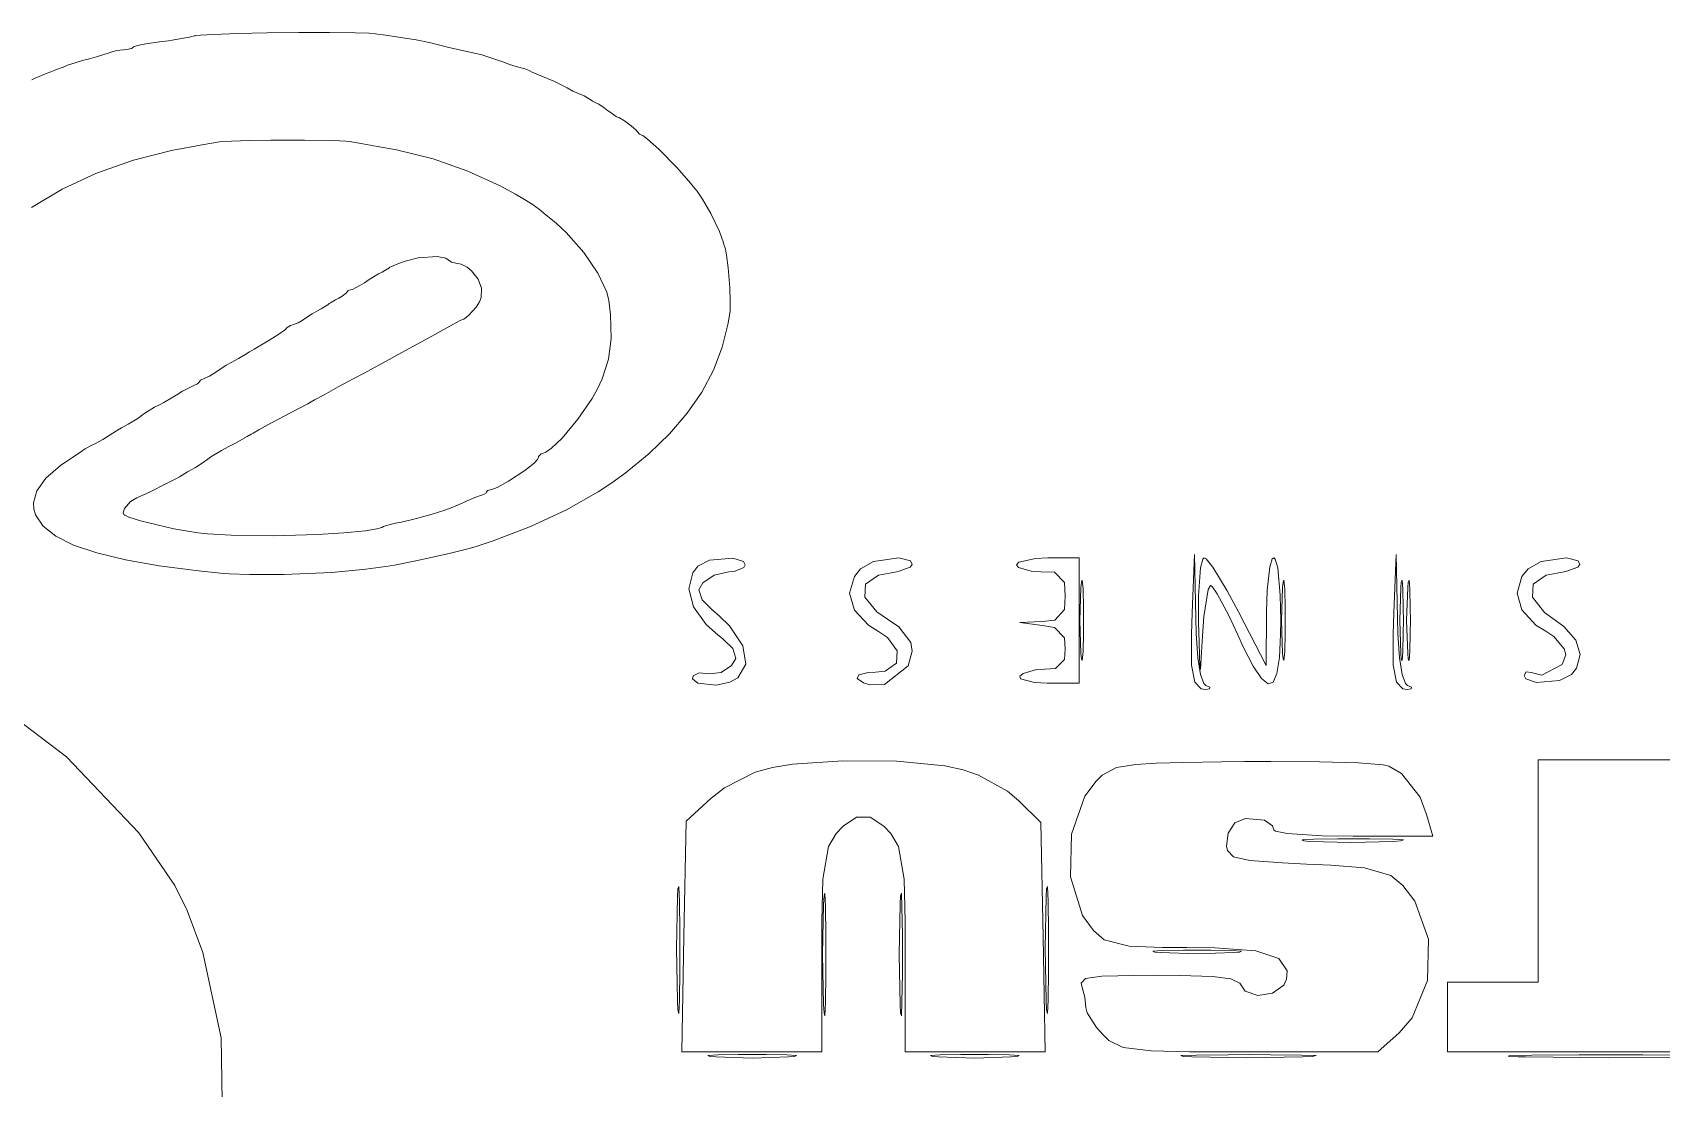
# Model space of a CAD drawing. Header units: millimetres. Extents: x 0 to 610, y 0 to 514.
# Drawn here: x 208.44 to 256.94, y 376.61 to 408.04 of the extents above; entities that cross this region are included whole.
import ezdxf

# ---------------------------------------------------------------- set-up
doc = ezdxf.new("R2010")
doc.units = ezdxf.units.MM
doc.header["$LTSCALE"] = 0.05
doc.layers.get('0').update_dxf_attribs({"plot": 0})
doc.layers.add('ETCH', color=5, linetype='Continuous', lineweight=0)

# ---------------------------------------------------------------- blocks, each defined once
blk = doc.blocks.new('polymaker')
for p, q in [((23.41, 35.33), (23.3, 41.66)), ((24.77, 28.99), (23.41, 35.33)), ((25.93, 25.86), (24.77, 28.99)), ((26.86, 24.01), (25.93, 25.86)), ((29.54, 20.08), (26.86, 24.01)), ((34.91, 14.43), (29.54, 20.08)), ((38.83, 11.46), (34.91, 14.43))]:
    blk.add_line(p, q)
blk = doc.blocks.new('electromate')
for p, q in [((-76.83, 231.93), (-55.39, 232.91)), ((-55.39, 232.91), (-40.15, 232.93)), ((-40.15, 232.93), (-31.16, 232.57)), ((-31.16, 232.57), (-27.18, 232.27)), ((-27.18, 232.27), (-17.51, 231.31)), ((-129.09, 223.5), (-114.18, 226.84)), ((-114.18, 226.84), (-104.74, 228.72)), ((-104.74, 228.72), (-100.83, 229.38)), ((-100.83, 229.38), (-91.97, 230.56)), ((-91.97, 230.56), (-76.83, 231.93)), ((-17.51, 231.31), (0.02, 229.08)), ((0.02, 229.08), (15.12, 226.42)), ((15.12, 226.42), (27.83, 223.31)), ((-165.29, 211.55), (-148.76, 217.91)), ((-148.76, 217.91), (-140.68, 220.5)), ((-140.68, 220.5), (-137.48, 221.4)), ((-137.48, 221.4), (-129.09, 223.5)), ((27.83, 223.31), (38.16, 219.76)), ((38.16, 219.76), (46.14, 215.75)), ((-181.3, 204.08), (-165.29, 211.55)), ((-103.48, 210.41), (-105.14, 210.07)), ((-100.67, 211.2), (-103.48, 210.41)), ((-99.87, 211.56), (-100.67, 211.2)), ((-99.17, 211.89), (-99.87, 211.56)), ((-96.95, 212.53), (-99.17, 211.89)), ((-91.81, 213.41), (-96.95, 212.53)), ((-82.22, 214.38), (-91.81, 213.41)), ((-70.43, 215.1), (-82.22, 214.38)), ((-50.83, 215.63), (-70.43, 215.1)), ((-31.95, 215.42), (-50.83, 215.63)), ((-21.43, 214.8), (-31.95, 215.42)), ((-17.18, 214.33), (-21.43, 214.8)), ((-6.54, 212.55), (-17.18, 214.33)), ((8.42, 209.06), (-6.54, 212.55)), ((46.14, 215.75), (51.77, 211.29)), ((51.77, 211.29), (55.09, 206.35)), ((-195.53, 196.09), (-181.3, 204.08)), ((-129.18, 203.57), (-133.55, 201.7)), ((-127.2, 204.31), (-129.18, 203.57)), ((-121.49, 206.09), (-127.2, 204.31)), ((-114.59, 207.95), (-121.49, 206.09)), ((-107.94, 209.52), (-114.59, 207.95)), ((-105.14, 210.07), (-107.94, 209.52)), ((13.52, 207.42), (8.42, 209.06)), ((12.76, 200.43), (15.54, 203.5)), ((15.43, 206.52), (13.52, 207.42)), ((15.83, 206.16), (15.43, 206.52)), ((15.54, 203.5), (16.07, 205.39)), ((16.07, 205.39), (15.83, 206.16)), ((55.09, 206.35), (55.88, 203.71)), ((55.88, 203.71), (56.07, 201.03)), ((-201.6, 192.08), (-195.53, 196.09)), ((-145.68, 196.18), (-146.16, 195.47)), ((-145.39, 196.88), (-145.68, 196.18)), ((-144.71, 197.18), (-145.39, 196.88)), ((-143.91, 197.36), (-144.71, 197.18)), ((-140.58, 198.62), (-143.91, 197.36)), ((-138.46, 199.54), (-140.58, 198.62)), ((-133.55, 201.7), (-138.46, 199.54)), ((-3.23, 192.39), (4.43, 196.15)), ((4.43, 196.15), (10.02, 198.76)), ((10.02, 198.76), (12.76, 200.43)), ((56.07, 201.03), (54.58, 195.59)), ((-207.46, 187.8), (-201.6, 192.08)), ((-155.56, 191.32), (-162.81, 186.56)), ((-150.54, 194.07), (-155.56, 191.32)), ((-148.11, 195.04), (-150.54, 194.07)), ((-147.31, 195.18), (-148.11, 195.04)), ((-146.16, 195.47), (-147.31, 195.18)), ((-12.58, 187.24), (-8.93, 189.34)), ((-8.93, 189.34), (-7.32, 190.24)), ((-7.32, 190.24), (-3.23, 192.39)), ((50.58, 190.05), (44.04, 184.37)), ((54.58, 195.59), (50.58, 190.05)), ((-218.09, 179.12), (-207.46, 187.8)), ((-168.48, 181.67), (-168.68, 181.14)), ((-167, 183.26), (-168.48, 181.67)), ((-162.81, 186.56), (-167, 183.26)), ((-22.93, 180.55), (-21.57, 181.53)), ((-21.57, 181.53), (-19.1, 183.36)), ((-19.1, 183.36), (-16.09, 185.24)), ((-16.09, 185.24), (-12.58, 187.24)), ((39.82, 181.48), (37.8, 180.16)), ((44.04, 184.37), (39.82, 181.48)), ((-227.3, 170.23), (-218.09, 179.12)), ((-174.65, 176.64), (-179.42, 172.11)), ((-172.1, 178.39), (-174.65, 176.64)), ((-171.08, 178.79), (-172.1, 178.39)), ((-170.12, 179.16), (-171.08, 178.79)), ((-168.86, 180.4), (-170.12, 179.16)), ((-168.68, 181.14), (-168.86, 180.4)), ((-39.07, 171.47), (-33.6, 174.48)), ((-33.6, 174.48), (-30.63, 176.07)), ((-30.63, 176.07), (-27.76, 177.64)), ((-27.76, 177.64), (-22.93, 180.55)), ((28.76, 174.63), (25.1, 172.74)), ((30.37, 175.41), (28.76, 174.63)), ((33.04, 176.86), (30.37, 175.41)), ((33.76, 177.35), (33.04, 176.86)), ((34.57, 177.96), (33.76, 177.35)), ((37.8, 180.16), (34.57, 177.96)), ((-235.13, 161.09), (-227.3, 170.23)), ((-179.42, 172.11), (-186.47, 163.78)), ((-49.73, 165.53), (-44.36, 168.45)), ((-44.36, 168.45), (-41.75, 169.91)), ((-41.75, 169.91), (-40.9, 170.41)), ((-40.9, 170.41), (-39.07, 171.47)), ((16.84, 167.6), (13.88, 165.99)), ((19.14, 168.97), (16.84, 167.6)), ((21.84, 170.75), (19.14, 168.97)), ((25.1, 172.74), (21.84, 170.75)), ((-241.61, 151.65), (-235.13, 161.09)), ((-186.47, 163.78), (-192.8, 154.57)), ((-66.1, 156.81), (-57.84, 161.23)), ((-57.84, 161.23), (-53.68, 163.43)), ((-53.68, 163.43), (-49.73, 165.53)), ((6.45, 161.07), (2.08, 158.44)), ((8.06, 162.26), (6.45, 161.07)), ((9.54, 163.35), (8.06, 162.26)), ((13.88, 165.99), (9.54, 163.35)), ((-192.8, 154.57), (-195.19, 150.24)), ((-79.72, 149.36), (-73.36, 152.84)), ((-73.36, 152.84), (-69.18, 155.13)), ((-69.18, 155.13), (-66.1, 156.81)), ((-8.18, 152.59), (-10.3, 151.31)), ((-6.04, 153.9), (-8.18, 152.59)), ((-2.04, 156.25), (-6.04, 153.9)), ((-0.68, 156.99), (-2.04, 156.25)), ((2.08, 158.44), (-0.68, 156.99)), ((-246.78, 141.84), (-241.61, 151.65)), ((-197.27, 145.69), (-200.09, 136.95)), ((-195.19, 150.24), (-197.27, 145.69)), ((-91.18, 143.18), (-86.58, 145.64)), ((-86.58, 145.64), (-79.72, 149.36)), ((-19.93, 145.61), (-22.39, 144.5)), ((-18.34, 146.36), (-19.93, 145.61)), ((-17.68, 147.18), (-18.34, 146.36)), ((-17.02, 147.99), (-17.68, 147.18)), ((-15.43, 148.75), (-17.02, 147.99)), ((-14.16, 149.27), (-15.43, 148.75)), ((-10.3, 151.31), (-14.16, 149.27)), ((-250.67, 131.63), (-246.78, 141.84)), ((-103.68, 136.44), (-97.74, 139.67)), ((-97.74, 139.67), (-91.18, 143.18)), ((-29.77, 139.72), (-34.18, 137.24)), ((-25.16, 142.79), (-29.77, 139.72)), ((-22.39, 144.5), (-25.16, 142.79)), ((-253.32, 120.95), (-250.67, 131.63)), ((-200.09, 136.95), (-201.25, 127.78)), ((-115.18, 130.14), (-109.33, 133.35)), ((-109.33, 133.35), (-103.68, 136.44)), ((-42.22, 132.48), (-47.69, 129.23)), ((-40.18, 133.73), (-42.22, 132.48)), ((-38.47, 134.77), (-40.18, 133.73)), ((-35.27, 136.64), (-38.47, 134.77)), ((-34.18, 137.24), (-35.27, 136.64)), ((-201.25, 127.78), (-200.88, 117.1)), ((-128.02, 123.02), (-121.43, 126.7)), ((-121.43, 126.7), (-115.18, 130.14)), ((-56.19, 123.8), (-56.68, 123.2)), ((-52.86, 126.15), (-56.19, 123.8)), ((-50.43, 127.62), (-52.86, 126.15)), ((-47.69, 129.23), (-50.43, 127.62)), ((-254.19, 115.42), (-253.32, 120.95)), ((-200.88, 117.1), (-200.16, 110.86)), ((-141.05, 113.79), (-137.89, 117.43)), ((-137.89, 117.43), (-136.12, 118.95)), ((-136.12, 118.95), (-135.58, 119.18)), ((-135.58, 119.18), (-135.3, 119.25)), ((-135.3, 119.25), (-134.01, 119.83)), ((-134.01, 119.83), (-130.73, 121.53)), ((-130.73, 121.53), (-128.02, 123.02)), ((-68.12, 116.8), (-70.18, 115.62)), ((-64.66, 118.97), (-68.12, 116.8)), ((-63.68, 119.7), (-64.66, 118.97)), ((-61.81, 120.83), (-63.68, 119.7)), ((-59.43, 121.71), (-61.81, 120.83)), ((-58.36, 122.04), (-59.43, 121.71)), ((-56.9, 122.83), (-58.36, 122.04)), ((-56.68, 123.2), (-56.9, 122.83)), ((-254.32, 111.33), (-254.28, 114.35)), ((-254.08, 105.29), (-254.32, 111.33)), ((-254.28, 114.35), (-254.19, 115.42)), ((-200.16, 110.86), (-199.29, 107.19)), ((-143.49, 105.39), (-143.31, 109.53)), ((-143.31, 109.53), (-142.56, 111.49)), ((-142.56, 111.49), (-141.05, 113.79)), ((-81.38, 108.96), (-83.38, 107.5)), ((-79.93, 109.77), (-81.38, 108.96)), ((-78.43, 110.56), (-79.93, 109.77)), ((-76.17, 111.89), (-78.43, 110.56)), ((-75.68, 112.27), (-76.17, 111.89)), ((-75.09, 112.72), (-75.68, 112.27)), ((-72.16, 114.51), (-75.09, 112.72)), ((-70.18, 115.62), (-72.16, 114.51)), ((-253.36, 96.39), (-254.08, 105.29)), ((-199.29, 107.19), (-195.37, 98.69)), ((-142.02, 101.29), (-143.49, 105.39)), ((-91.36, 102.93), (-93.49, 101.55)), ((-89.35, 104.19), (-91.36, 102.93)), ((-86.01, 105.92), (-89.35, 104.19)), ((-85.08, 106.18), (-86.01, 105.92)), ((-84.09, 106.42), (-85.08, 106.18)), ((-83.68, 107.02), (-84.09, 106.42)), ((-83.38, 107.5), (-83.68, 107.02)), ((-252.65, 90.68), (-253.36, 96.39)), ((-195.37, 98.69), (-189.11, 89.5)), ((-139.05, 97.63), (-142.02, 101.29)), ((-137.04, 96.07), (-139.05, 97.63)), ((-134.39, 94.74), (-137.04, 96.07)), ((-132.05, 94.18), (-134.39, 94.74)), ((-103.37, 95.67), (-106.96, 94.21)), ((-102.68, 96.08), (-103.37, 95.67)), ((-102.25, 96.43), (-102.68, 96.08)), ((-100.4, 97.55), (-102.25, 96.43)), ((-99.21, 98.18), (-100.4, 97.55)), ((-97.67, 99.02), (-99.21, 98.18)), ((-93.49, 101.55), (-97.67, 99.02)), ((-252.15, 88.02), (-252.65, 90.68)), ((-251.9, 87.18), (-252.15, 88.02)), ((-251.47, 85.97), (-251.9, 87.18)), ((-189.11, 89.5), (-181.2, 80.63)), ((-130.18, 93.74), (-132.05, 94.18)), ((-128.68, 92.68), (-130.18, 93.74)), ((-127.62, 91.95), (-128.68, 92.68)), ((-123.74, 91.22), (-127.62, 91.95)), ((-115.33, 91.82), (-123.74, 91.22)), ((-109.43, 93.32), (-115.33, 91.82)), ((-106.96, 94.21), (-109.43, 93.32)), ((-251.22, 85.18), (-251.47, 85.97)), ((-249.56, 80.12), (-251.22, 85.18)), ((-245.71, 72.12), (-249.56, 80.12)), ((-181.2, 80.63), (-176.83, 76.63)), ((-176.83, 76.63), (-175.12, 75.16)), ((-175.12, 75.16), (-172.35, 72.81)), ((-172.35, 72.81), (-169.35, 70.33)), ((-241.88, 65.8), (-245.71, 72.12)), ((-239.49, 62.18), (-241.88, 65.8)), ((-169.35, 70.33), (-166.13, 68.01)), ((-166.13, 68.01), (-161.85, 65.42)), ((-161.85, 65.42), (-158.66, 63.55)), ((43.26, 61.21), (56.96, 69.39)), ((-238.58, 60.93), (-239.49, 62.18)), ((-235.91, 57.69), (-238.58, 60.93)), ((-158.66, 63.55), (-151.88, 59.81)), ((-151.88, 59.81), (-137.42, 53.2)), ((28.04, 54.14), (43.26, 61.21)), ((-230.46, 51.68), (-235.91, 57.69)), ((-222.44, 43.54), (-230.46, 51.68)), ((-137.42, 53.2), (-121.93, 47.83)), ((11.51, 48.32), (28.04, 54.14)), ((-217.5, 38.98), (-222.44, 43.54)), ((-121.93, 47.83), (-105.6, 43.75)), ((-105.6, 43.75), (-97.18, 42.22)), ((-15.18, 42.23), (-6.07, 43.88)), ((-6.07, 43.88), (11.51, 48.32)), ((-215.42, 37.39), (-217.5, 38.98)), ((-214.88, 37.18), (-215.42, 37.39)), ((-213.87, 36.76), (-214.88, 37.18)), ((-212.98, 35.75), (-213.87, 36.76)), ((-97.18, 42.22), (-90.62, 41.12)), ((-90.62, 41.12), (-84.68, 40.06)), ((-84.68, 40.06), (-83.12, 39.88)), ((-83.12, 39.88), (-77.5, 39.6)), ((-77.5, 39.6), (-64.72, 39.41)), ((-64.72, 39.41), (-49.74, 39.47)), ((-49.74, 39.47), (-40.19, 39.64)), ((-40.19, 39.64), (-32.17, 39.91)), ((-32.17, 39.91), (-26.67, 40.27)), ((-26.67, 40.27), (-25.18, 40.48)), ((-25.18, 40.48), (-23.46, 40.82)), ((-23.46, 40.82), (-18.13, 41.75)), ((-18.13, 41.75), (-15.18, 42.23)), ((-212.42, 35.07), (-212.98, 35.75)), ((-210.1, 33.06), (-212.42, 35.07)), ((-207.14, 30.89), (-210.1, 33.06)), ((-204.7, 29.4), (-207.14, 30.89)), ((-204.03, 29.18), (-204.7, 29.4)), ((-203.51, 28.94), (-204.03, 29.18)), ((-201.19, 27.34), (-203.51, 28.94)), ((-199.68, 26.18), (-201.19, 27.34)), ((-198.15, 25.01), (-199.68, 26.18)), ((-195.76, 23.41), (-198.15, 25.01)), ((-195.19, 23.18), (-195.76, 23.41)), ((-194.71, 23.03), (-195.19, 23.18)), ((-192.92, 22.03), (-194.71, 23.03)), ((-191.83, 21.31), (-192.92, 22.03)), ((-189.22, 19.76), (-191.83, 21.31)), ((-186.68, 18.68), (-189.22, 19.76)), ((-184.18, 17.64), (-186.68, 18.68)), ((-181.68, 16.22), (-184.18, 17.64)), ((-180.23, 15.37), (-181.68, 16.22)), ((-175.71, 13.2), (-180.23, 15.37)), ((-173.18, 12.14), (-175.71, 13.2)), ((-170.65, 11.12), (-173.18, 12.14)), ((-166.12, 9.17), (-170.65, 11.12)), ((-164.68, 8.48), (-166.12, 9.17)), ((-162.55, 7.57), (-164.68, 8.48)), ((-160.95, 7.18), (-162.55, 7.57)), ((46.03, 8.17), (42.03, 6.62)), ((48.32, 9.01), (46.03, 8.17)), ((50.69, 9.91), (48.32, 9.01)), ((55.22, 11.81), (50.69, 9.91)), ((56.82, 12.58), (55.22, 11.81)), ((-159.98, 6.99), (-160.95, 7.18)), ((-155.98, 5.71), (-159.98, 6.99)), ((-153.45, 4.78), (-155.98, 5.71)), ((-143.61, 1.49), (-153.45, 4.78)), ((-133.68, -0.8), (-143.61, 1.49)), ((21.41, 0.22), (19, -0.52)), ((22.78, 0.78), (21.41, 0.22)), ((27.94, 2.38), (22.78, 0.78)), ((31.09, 3.22), (27.94, 2.38)), ((34.25, 4.05), (31.09, 3.22)), ((39.44, 5.59), (34.25, 4.05)), ((40.82, 6.1), (39.44, 5.59)), ((42.03, 6.62), (40.82, 6.1)), ((-128.88, -1.85), (-133.68, -0.8)), ((-123.68, -3.18), (-128.88, -1.85)), ((-120.91, -3.87), (-123.68, -3.18)), ((-113.72, -5.3), (-120.91, -3.87)), ((-110.18, -5.87), (-113.72, -5.3)), ((-106.68, -6.37), (-110.18, -5.87)), ((-99.75, -7.42), (-106.68, -6.37)), ((-16.14, -7.07), (-18.38, -7.31)), ((-15.54, -6.94), (-16.14, -7.07)), ((-13.51, -6.42), (-15.54, -6.94)), ((-7.38, -5.3), (-13.51, -6.42)), ((-4.04, -4.84), (-7.38, -5.3)), ((-0.02, -4.33), (-4.04, -4.84)), ((5.98, -3.48), (-0.02, -4.33)), ((9.67, -2.76), (5.98, -3.48)), ((11.51, -2.07), (9.67, -2.76)), ((11.89, -1.71), (11.51, -2.07)), ((12.38, -1.37), (11.89, -1.71)), ((14.54, -0.89), (12.38, -1.37)), ((15.95, -0.82), (14.54, -0.89)), ((19, -0.52), (15.95, -0.82)), ((-97.18, -7.82), (-99.75, -7.42)), ((-96.28, -7.94), (-97.18, -7.82)), ((-93.5, -8.12), (-96.28, -7.94)), ((-87.18, -8.33), (-93.5, -8.12)), ((-75.73, -8.45), (-87.18, -8.33)), ((-62.21, -8.43), (-75.73, -8.45)), ((-48.09, -8.28), (-62.21, -8.43)), ((-34.87, -8.01), (-48.09, -8.28)), ((-24.04, -7.65), (-34.87, -8.01)), ((-18.38, -7.31), (-24.04, -7.65))]:
    blk.add_line(p, q)
blk = doc.blocks.new('ImageToStl.com_og-image')
for p, q in [((393.81, 74.84), (405.93, 74.97)), ((405.93, 74.97), (417.81, 74.83)), ((449.8, 74.83), (457.92, 74.97)), ((457.92, 74.97), (465.8, 74.83)), ((491.75, 74.83), (497, 74.98)), ((497, 74.98), (502.25, 74.83)), ((523.75, 74.83), (529, 74.98)), ((529, 74.98), (534.25, 74.83)), ((382, 74.09), (405.5, 74.09)), ((400.93, 74.53), (394.21, 74.57)), ((405.5, 74.52), (400.93, 74.53)), ((410.08, 74.53), (405.5, 74.52)), ((405.5, 74.09), (429, 74.09)), ((416.89, 74.57), (410.08, 74.53)), ((420.22, 74.66), (416.89, 74.57)), ((417.81, 74.83), (418.87, 74.8)), ((418.87, 74.8), (420.19, 74.74)), ((420.19, 74.74), (420.22, 74.66)), ((429, 74.09), (429, 69.09)), ((435.96, 71.34), (439.03, 74.09)), ((439.03, 74.09), (457.56, 74.09)), ((447.91, 74.64), (448.46, 74.77)), ((449.99, 74.55), (447.91, 74.64)), ((448.46, 74.77), (449.8, 74.83)), ((454.46, 74.5), (449.99, 74.55)), ((457.5, 74.49), (454.46, 74.5)), ((460.56, 74.5), (457.5, 74.49)), ((457.56, 74.09), (460.79, 74.09)), ((465.11, 74.55), (460.56, 74.5)), ((460.79, 74.09), (466.1, 74.07)), ((467.35, 74.64), (465.11, 74.55)), ((465.8, 74.83), (467.02, 74.76)), ((466.1, 74.07), (471.62, 73.95)), ((467.02, 74.76), (467.35, 74.64)), ((471.62, 73.95), (475.67, 73.48)), ((475.67, 73.48), (477.7, 72.44)), ((487.18, 57.61), (486.87, 74.09)), ((486.87, 74.09), (496.93, 74.09)), ((490.62, 74.62), (490.91, 74.75)), ((492.04, 74.52), (490.62, 74.62)), ((490.91, 74.75), (491.75, 74.83)), ((495, 74.47), (492.04, 74.52)), ((497, 74.46), (495, 74.47)), ((496.93, 74.09), (507, 74.09)), ((499, 74.47), (497, 74.46)), ((501.96, 74.52), (499, 74.47)), ((503.38, 74.62), (501.96, 74.52)), ((502.25, 74.83), (503.09, 74.75)), ((503.09, 74.75), (503.38, 74.62)), ((507, 74.09), (507, 59.72)), ((519, 59.72), (519, 74.09)), ((519, 74.09), (529.07, 74.09)), ((522.62, 74.62), (522.91, 74.75)), ((524.04, 74.52), (522.62, 74.62)), ((522.91, 74.75), (523.75, 74.83)), ((527, 74.47), (524.04, 74.52)), ((529, 74.46), (527, 74.47)), ((531, 74.47), (529, 74.46)), ((529.07, 74.09), (539.13, 74.09)), ((533.96, 74.52), (531, 74.47)), ((535.38, 74.62), (533.96, 74.52)), ((534.25, 74.83), (535.09, 74.75)), ((535.09, 74.75), (535.38, 74.62)), ((539.13, 74.09), (538.82, 57.51)), ((434.1, 69.2), (435.96, 71.34)), ((477.7, 72.44), (478.55, 71.63)), ((478.55, 71.63), (479.5, 70.57)), ((479.5, 70.57), (480.81, 68.48)), ((429, 69.09), (429, 64.09)), ((431.91, 63.85), (434.1, 69.2)), ((480.81, 68.48), (481, 67.72)), ((486.46, 66.62), (486.55, 68.57)), ((486.55, 68.57), (486.68, 68.05)), ((486.68, 68.05), (486.74, 66.79)), ((507.46, 66.94), (507.55, 68.9)), ((507.55, 68.9), (507.67, 68.5)), ((507.67, 68.5), (507.74, 67.34)), ((518.46, 66.94), (518.55, 68.9)), ((518.55, 68.9), (518.67, 68.5)), ((518.67, 68.5), (518.74, 67.34)), ((539.46, 66.62), (539.55, 68.57)), ((539.55, 68.57), (539.68, 68.05)), ((539.68, 68.05), (539.74, 66.79)), ((454.17, 65.66), (452.53, 64.51)), ((456.31, 66), (454.17, 65.66)), ((458.1, 65.37), (456.31, 66)), ((481, 67.72), (481.18, 66.22)), ((481.18, 66.22), (481.61, 64.67)), ((486.41, 62.44), (486.46, 66.62)), ((486.74, 66.79), (486.88, 59.17)), ((507.4, 62.85), (507.46, 66.94)), ((507.74, 67.34), (507.88, 60.09)), ((518.4, 62.85), (518.46, 66.94)), ((518.74, 67.34), (518.88, 60.09)), ((539.41, 62.44), (539.46, 66.62)), ((539.74, 66.79), (539.88, 59.17)), ((422.5, 64.09), (416, 64.09)), ((416, 64.09), (416, 48.09)), ((429, 64.09), (422.5, 64.09)), ((431.76, 57.91), (431.91, 63.85)), ((452.15, 63.65), (452.09, 62.44)), ((452.53, 64.51), (452.15, 63.65)), ((458.61, 64.66), (458.1, 65.37)), ((458.89, 64.22), (458.61, 64.66)), ((460.15, 63.59), (458.89, 64.22)), ((462.83, 63.24), (460.15, 63.59)), ((467.48, 63.1), (462.83, 63.24)), ((481.05, 63.56), (478.73, 63.22)), ((481.7, 64.2), (481.05, 63.56)), ((481.61, 64.67), (481.7, 64.2)), ((452.09, 62.44), (453.27, 60.65)), ((470.71, 63.09), (467.48, 63.1)), ((474.1, 63.1), (470.71, 63.09)), ((478.73, 63.22), (474.1, 63.1)), ((486.4, 59.59), (486.41, 62.44)), ((507.4, 60.09), (507.4, 62.85)), ((518.4, 60.09), (518.4, 62.85)), ((539.4, 59.59), (539.41, 62.44)), ((453.27, 60.65), (456.57, 59.59)), ((456.57, 59.59), (462.46, 59.14)), ((458.62, 59.62), (458.91, 59.75)), ((460.04, 59.52), (458.62, 59.62)), ((458.91, 59.75), (459.75, 59.83)), ((459.75, 59.83), (465, 59.98)), ((463, 59.47), (460.04, 59.52)), ((462.46, 59.14), (466.52, 59.09)), ((465, 59.46), (463, 59.47)), ((465, 59.98), (470.25, 59.83)), ((467, 59.47), (465, 59.46)), ((466.52, 59.09), (470.02, 59.08)), ((469.96, 59.52), (467, 59.47)), ((471.38, 59.62), (469.96, 59.52)), ((470.02, 59.08), (474.81, 58.92)), ((470.25, 59.83), (471.09, 59.75)), ((471.09, 59.75), (471.38, 59.62)), ((474.81, 58.92), (478.41, 58)), ((486.41, 56.72), (486.4, 59.59)), ((486.88, 59.17), (486.74, 51.79)), ((507, 59.72), (507.01, 55.35)), ((507.4, 57.32), (507.4, 60.09)), ((507.88, 60.09), (507.74, 52.84)), ((518.4, 57.32), (518.4, 60.09)), ((518.88, 60.09), (518.74, 52.84)), ((518.99, 55.35), (519, 59.72)), ((539.41, 56.72), (539.4, 59.59)), ((539.88, 59.17), (539.74, 51.79)), ((433.7, 52.43), (431.76, 57.91)), ((478.41, 58), (479.94, 56.65)), ((479.94, 56.65), (481.5, 54.47)), ((486.46, 52.45), (486.41, 56.72)), ((487.5, 41.12), (487.18, 57.61)), ((507.46, 53.24), (507.4, 57.32)), ((518.46, 53.24), (518.4, 57.32)), ((538.82, 57.51), (538.5, 40.93)), ((539.46, 52.45), (539.41, 56.72)), ((481.5, 54.47), (483.21, 48.93)), ((507.01, 55.35), (507.16, 49.25)), ((518.84, 49.25), (518.99, 55.35)), ((435.45, 50.18), (433.7, 52.43)), ((486.55, 50.34), (486.46, 52.45)), ((486.74, 51.79), (486.67, 50.65)), ((507.55, 51.28), (507.46, 53.24)), ((507.67, 51.68), (507.55, 51.28)), ((507.74, 52.84), (507.67, 51.68)), ((518.55, 51.28), (518.46, 53.24)), ((518.67, 51.68), (518.55, 51.28)), ((518.74, 52.84), (518.67, 51.68)), ((539.55, 50.34), (539.46, 52.45)), ((539.74, 51.79), (539.67, 50.65)), ((437.16, 48.75), (435.45, 50.18)), ((486.67, 50.65), (486.55, 50.34)), ((507.16, 49.25), (507.96, 44.56)), ((518.04, 44.56), (518.84, 49.25)), ((539.67, 50.65), (539.55, 50.34)), ((416, 48.09), (416, 32.09)), ((440.95, 47.64), (437.16, 48.75)), ((445.78, 47.26), (440.95, 47.64)), ((449.27, 47.09), (445.78, 47.26)), ((452.75, 46.92), (449.27, 47.09)), ((457.43, 46.58), (452.75, 46.92)), ((483.21, 48.93), (483.1, 42.81)), ((459.78, 46.05), (457.43, 46.58)), ((460.65, 45.15), (459.78, 46.05)), ((460.8, 44.5), (460.65, 45.15)), ((507.96, 44.56), (509.07, 42.72)), ((516.93, 42.72), (518.04, 44.56)), ((432.03, 39.99), (431.14, 43.09)), ((431.14, 43.09), (442.57, 43.09)), ((435.34, 43.63), (435.77, 43.76)), ((436.88, 43.53), (435.34, 43.63)), ((435.77, 43.76), (436.79, 43.83)), ((436.79, 43.83), (442.91, 43.98)), ((440.22, 43.48), (436.88, 43.53)), ((442.5, 43.47), (440.22, 43.48)), ((444.79, 43.48), (442.5, 43.47)), ((442.57, 43.09), (447.06, 43.02)), ((442.91, 43.98), (448.79, 43.83)), ((448.22, 43.53), (444.79, 43.48)), ((447.06, 43.02), (452.07, 42.68)), ((449.92, 43.63), (448.22, 43.53)), ((448.79, 43.83), (449.69, 43.75)), ((449.69, 43.75), (449.92, 43.63)), ((452.07, 42.68), (453.77, 42.35)), ((453.77, 42.35), (454, 42.16)), ((459.6, 41.17), (460.57, 42.66)), ((460.57, 42.66), (460.8, 44.5)), ((483.1, 42.81), (481.18, 37.32)), ((509.07, 42.72), (510.06, 41.63)), ((515.94, 41.63), (516.93, 42.72)), ((432.94, 37.49), (432.03, 39.99)), ((454, 42.16), (454.18, 41.6)), ((454.18, 41.6), (455.35, 40.8)), ((455.35, 40.8), (458.05, 40.55)), ((458.05, 40.55), (459.6, 41.17)), ((490.65, 37.98), (487.5, 41.12)), ((510.06, 41.63), (512.02, 40.37)), ((512.02, 40.37), (513.98, 40.37)), ((513.98, 40.37), (515.94, 41.63)), ((538.5, 40.93), (534.89, 37.62)), ((435.61, 34.06), (432.94, 37.49)), ((492.28, 36.61), (490.65, 37.98)), ((534.89, 37.62), (532.99, 36.11)), ((479.55, 35.18), (478.66, 34.33)), ((481.18, 37.32), (479.55, 35.18)), ((496.45, 34.29), (492.28, 36.61)), ((532.99, 36.11), (528.58, 33.89)), ((437.47, 33), (435.61, 34.06)), ((438.26, 32.83), (437.47, 33)), ((441.81, 32.56), (438.26, 32.83)), ((476.6, 33.21), (473.83, 32.77)), ((478.66, 34.33), (476.6, 33.21)), ((498.65, 33.53), (496.45, 34.29)), ((501.28, 32.99), (498.65, 33.53)), ((508.18, 32.32), (501.28, 32.99)), ((526.09, 33.2), (523.18, 32.72)), ((528.58, 33.89), (526.09, 33.2)), ((406, 32.09), (396, 32.09)), ((416, 32.09), (406, 32.09)), ((447.43, 32.38), (441.81, 32.56)), ((454.43, 32.33), (447.43, 32.38)), ((458.23, 32.36), (454.43, 32.33)), ((461.52, 32.4), (458.23, 32.36)), ((466.92, 32.48), (461.52, 32.4)), ((470.93, 32.59), (466.92, 32.48)), ((473.83, 32.77), (470.93, 32.59)), ((515.98, 32.23), (508.18, 32.32)), ((523.18, 32.72), (515.98, 32.23)), ((434.2, 21.65), (434.22, 21.92)), ((434.75, 21.4), (434.2, 21.65)), ((434.22, 21.92), (434.78, 21.98)), ((435.05, 21.14), (434.75, 21.4)), ((434.78, 21.98), (435.45, 21.92)), ((435.55, 19.83), (435.05, 21.14)), ((435.45, 21.92), (436.37, 20.96)), ((454.08, 20.96), (454.82, 21.2)), ((454.82, 21.2), (455.78, 20.42)), ((463.2, 21.65), (463.22, 21.92)), ((463.75, 21.4), (463.2, 21.65)), ((463.22, 21.92), (463.78, 21.98)), ((464.05, 21.14), (463.75, 21.4)), ((463.78, 21.98), (464.45, 21.92)), ((464.55, 19.83), (464.05, 21.14)), ((464.45, 21.92), (465.37, 20.96)), ((506.56, 18.57), (509.96, 21.29)), ((509.96, 21.29), (512.06, 21.33)), ((512.06, 21.33), (512.98, 21.04)), ((532.21, 20.94), (534.19, 21.36)), ((534.19, 21.36), (536.8, 21.1)), ((536.8, 21.1), (537.58, 20.47)), ((409.95, 16.97), (410.48, 18.95)), ((410.48, 18.95), (411.2, 19.86)), ((411.2, 19.86), (412.89, 20.71)), ((415.47, 19.91), (412.53, 18.41)), ((412.89, 20.71), (416.24, 20.99)), ((416.99, 19.57), (415.47, 19.91)), ((416.24, 20.99), (417.77, 20.47)), ((417.7, 19.44), (416.99, 19.57)), ((418, 20), (417.7, 19.44)), ((417.77, 20.47), (418, 20)), ((435.91, 17.44), (435.55, 19.83)), ((436.37, 20.96), (436.81, 18.5)), ((453.19, 17.41), (453.54, 19.7)), ((453.54, 19.7), (454.08, 20.96)), ((455.78, 20.42), (456.97, 18.63)), ((464.37, 16.61), (464.53, 19.12)), ((464.53, 19.12), (464.63, 18.73)), ((464.91, 17.44), (464.55, 19.83)), ((465.37, 20.96), (465.81, 18.5)), ((482, 12.06), (482, 21.06)), ((482, 21.06), (486.56, 21.06)), ((485.39, 18.97), (484.1, 17.67)), ((486.94, 19.06), (485.39, 18.97)), ((486.56, 21.06), (488.4, 20.99)), ((488.13, 19.14), (486.94, 19.06)), ((490.03, 19.67), (488.13, 19.14)), ((488.4, 20.99), (490.44, 20.48)), ((490.5, 20.06), (490.03, 19.67)), ((490.44, 20.48), (490.5, 20.06)), ((509.89, 19.37), (508.27, 18.23)), ((511.25, 19.52), (509.89, 19.37)), ((512.31, 19.56), (511.25, 19.52)), ((513.65, 19.88), (512.31, 19.56)), ((512.98, 21.04), (513.9, 20.42)), ((513.9, 20.42), (513.65, 19.88)), ((529.92, 18.33), (531.05, 20.3)), ((531.05, 20.3), (532.21, 20.94)), ((533.48, 19.57), (531.96, 18.52)), ((535.18, 19.73), (533.48, 19.57)), ((536.61, 19.62), (535.18, 19.73)), ((537.49, 20.04), (536.61, 19.62)), ((537.58, 20.47), (537.49, 20.04)), ((410.57, 14.9), (409.95, 16.97)), ((412.53, 18.41), (412, 17.02)), ((412, 17.02), (412.22, 16.15)), ((434.37, 13.87), (434.42, 16.55)), ((434.42, 16.55), (434.53, 17.83)), ((434.53, 17.83), (434.66, 17.57)), ((434.66, 17.57), (434.74, 16.81)), ((434.74, 16.81), (434.89, 12.06)), ((435.37, 13.87), (435.42, 16.55)), ((435.42, 16.55), (435.53, 17.83)), ((435.53, 17.83), (435.66, 17.57)), ((435.66, 17.57), (435.74, 16.81)), ((435.74, 16.81), (435.89, 12.06)), ((436.14, 13.92), (435.91, 17.44)), ((436.81, 18.5), (436.85, 14.07)), ((452.37, 13.87), (452.42, 16.55)), ((452.42, 16.55), (452.53, 17.83)), ((452.53, 17.83), (452.66, 17.57)), ((452.66, 17.57), (452.74, 16.81)), ((452.74, 16.81), (452.89, 12.06)), ((453.02, 14.1), (453.19, 17.41)), ((455.1, 18.56), (455.05, 10.81)), ((459.06, 10.81), (455.1, 18.56)), ((456.97, 18.63), (458.4, 15.84)), ((464.26, 14.31), (464.37, 16.61)), ((464.63, 18.73), (464.74, 15.25)), ((465.14, 13.92), (464.91, 17.44)), ((465.81, 18.5), (465.85, 14.07)), ((481.37, 13.87), (481.42, 16.55)), ((481.42, 16.55), (481.53, 17.83)), ((481.53, 17.83), (481.66, 17.57)), ((481.66, 17.57), (481.74, 16.81)), ((481.74, 16.81), (481.89, 12.06)), ((484.1, 17.67), (484, 16.13)), ((506, 16.47), (506.56, 18.57)), ((506.2, 15.22), (506, 16.47)), ((508.27, 18.23), (508.14, 16.42)), ((508.14, 16.42), (509.53, 14.5)), ((530.34, 15.73), (529.92, 18.33)), ((531.96, 18.52), (531.34, 17.53)), ((531.34, 17.53), (531.77, 16.1)), ((412.3, 12.93), (410.57, 14.9)), ((412.22, 16.15), (413.74, 14.36)), ((413.74, 14.36), (414.88, 13.62)), ((436.85, 14.07), (436.75, 10.98)), ((453, 12.06), (453.02, 14.1)), ((458.4, 15.84), (459.21, 14.06)), ((459.21, 14.06), (460.47, 11.34)), ((464.06, 11.5), (464.26, 14.31)), ((464.74, 15.25), (464.8, 12.31)), ((465.85, 14.07), (465.75, 10.98)), ((484, 16.13), (484.11, 14.57)), ((484.11, 14.57), (485.55, 13.09)), ((507.92, 13), (506.2, 15.22)), ((509.53, 14.5), (510.82, 13.66)), ((532.24, 12.86), (530.34, 15.73)), ((531.77, 16.1), (533.19, 14.75)), ((533.19, 14.75), (534.28, 13.85)), ((413.55, 12.03), (412.3, 12.93)), ((415.08, 10.93), (413.55, 12.03)), ((414.88, 13.62), (416.33, 12.72)), ((416.33, 12.72), (418.31, 10.56)), ((434.36, 12.06), (434.37, 13.87)), ((434.37, 10.25), (434.36, 12.06)), ((434.89, 12.06), (434.74, 7.31)), ((435.36, 12.06), (435.37, 13.87)), ((435.37, 10.25), (435.36, 12.06)), ((435.89, 12.06), (435.74, 7.31)), ((436.2, 11.73), (436.14, 13.92)), ((436.41, 2.56), (436.2, 11.73)), ((452.36, 12.06), (452.37, 13.87)), ((452.37, 10.25), (452.36, 12.06)), ((452.89, 12.06), (452.74, 7.31)), ((453.07, 8.41), (453, 12.06)), ((464.8, 12.31), (464.81, 8.52)), ((465.2, 11.73), (465.14, 13.92)), ((465.41, 2.56), (465.2, 11.73)), ((481.36, 12.06), (481.37, 13.87)), ((481.37, 10.25), (481.36, 12.06)), ((481.89, 12.06), (481.74, 7.31)), ((482, 3.06), (482, 12.06)), ((485.47, 12.04), (484.08, 10.48)), ((487.25, 12.22), (485.47, 12.04)), ((485.55, 13.09), (487.25, 12.79)), ((487.25, 12.79), (490.5, 12.38)), ((490.5, 12.38), (487.25, 12.22)), ((509.55, 11.9), (507.92, 13)), ((511.08, 10.84), (509.55, 11.9)), ((510.82, 13.66), (512.29, 12.74)), ((512.29, 12.74), (514.3, 10.57)), ((533.72, 11.43), (532.24, 12.86)), ((534.28, 13.85), (535.61, 12.64)), ((535.61, 12.64), (537.43, 10.09)), ((416.78, 8.74), (415.08, 10.93)), ((418.31, 10.56), (419, 8.14)), ((434.42, 7.57), (434.37, 10.25)), ((435.42, 7.57), (435.37, 10.25)), ((436.75, 10.98), (436.41, 2.56)), ((452.42, 7.57), (452.37, 10.25)), ((455.05, 10.81), (454.95, 7.72)), ((460.68, 7.8), (459.06, 10.81)), ((460.47, 11.34), (462.12, 8.26)), ((463.45, 7.63), (464.06, 11.5)), ((465.75, 10.98), (465.41, 2.56)), ((481.42, 7.57), (481.37, 10.25)), ((484.08, 10.48), (484, 8.56)), ((512.78, 8.71), (511.08, 10.84)), ((514.3, 10.57), (515, 8.15)), ((534.81, 10.51), (533.72, 11.43)), ((536.21, 9.11), (534.81, 10.51)), ((537.43, 10.09), (538.1, 7.54)), ((416.69, 6.84), (416.78, 8.74)), ((419, 8.14), (418.31, 5.74)), ((434.53, 6.29), (434.42, 7.57)), ((434.74, 7.31), (434.66, 6.55)), ((435.53, 6.29), (435.42, 7.57)), ((435.74, 7.31), (435.66, 6.55)), ((452.53, 6.29), (452.42, 7.57)), ((452.74, 7.31), (452.66, 6.55)), ((453.42, 4.5), (453.07, 8.41)), ((454.95, 7.72), (454.58, 4.34)), ((462.78, 4.39), (460.68, 7.8)), ((462.12, 8.26), (462.88, 7.2)), ((462.88, 7.2), (463.11, 7.06)), ((463.11, 7.06), (463.45, 7.63)), ((464.81, 8.52), (464.55, 4.52)), ((481.53, 6.29), (481.42, 7.57)), ((481.74, 7.31), (481.66, 6.55)), ((484, 8.56), (484.08, 6.61)), ((512.7, 6.83), (512.78, 8.71)), ((515, 8.15), (514.31, 5.75)), ((536.1, 6.68), (536.68, 7.64)), ((536.68, 7.64), (536.21, 9.11)), ((538.1, 7.54), (537.55, 5.24)), ((410.26, 4.39), (411.99, 5.05)), ((411.99, 5.05), (413.25, 5.25)), ((413.25, 5.25), (414.84, 5.55)), ((414.84, 5.55), (416.69, 6.84)), ((418.31, 5.74), (417.43, 4.63)), ((434.66, 6.55), (434.53, 6.29)), ((435.66, 6.55), (435.53, 6.29)), ((452.66, 6.55), (452.53, 6.29)), ((481.66, 6.55), (481.53, 6.29)), ((484.08, 6.61), (485.55, 5.14)), ((485.55, 5.14), (487.5, 5.06)), ((487.5, 5.06), (488.86, 4.98)), ((488.86, 4.98), (490.72, 4.45)), ((506.26, 4.39), (507.99, 5.05)), ((507.99, 5.05), (509.25, 5.25)), ((509.25, 5.25), (510.84, 5.55)), ((510.84, 5.55), (512.7, 6.83)), ((514.31, 5.75), (513.43, 4.63)), ((530.19, 4.45), (531.45, 4.98)), ((531.45, 4.98), (532.38, 5.06)), ((532.38, 5.06), (534.45, 5.54)), ((534.45, 5.54), (536.1, 6.68)), ((537.55, 5.24), (536.8, 4.26)), ((410, 4), (410.26, 4.39)), ((410.25, 3.51), (410, 4)), ((411.9, 3.07), (410.25, 3.51)), ((415.55, 3.6), (411.9, 3.07)), ((417.43, 4.63), (415.55, 3.6)), ((453.79, 3.23), (453.42, 4.5)), ((454, 3.06), (453.79, 3.23)), ((454.21, 3.21), (454, 3.06)), ((454.58, 4.34), (454.21, 3.21)), ((463.73, 3.22), (462.78, 4.39)), ((464.01, 3.06), (463.73, 3.22)), ((464.22, 3.23), (464.01, 3.06)), ((464.55, 4.52), (464.22, 3.23)), ((486.5, 3.06), (482, 3.06)), ((488.25, 3.14), (486.5, 3.06)), ((490.64, 3.67), (488.25, 3.14)), ((491, 4.06), (490.64, 3.67)), ((490.72, 4.45), (491, 4.06)), ((506, 4), (506.26, 4.39)), ((506.25, 3.51), (506, 4)), ((507.9, 3.07), (506.25, 3.51)), ((511.55, 3.6), (507.9, 3.07)), ((513.43, 4.63), (511.55, 3.6)), ((530, 4.06), (530.19, 4.45)), ((530.23, 3.61), (530, 4.06)), ((531.77, 3.12), (530.23, 3.61)), ((535.13, 3.42), (531.77, 3.12)), ((536.8, 4.26), (535.13, 3.42))]:
    blk.add_line(p, q)

msp = doc.modelspace()

# ---------------------------------------------------------------- block references
at = {"layer": 'ETCH', "rotation": 180}
for name, p, xscale, yscale, zscale in [('electromate', (212.215, 407.479), 0.06685269418131125, 0.06685269418131125, 0.06685269418131125), ('ImageToStl.com_og-image', (339.405, 393.04), 0.2070645499387876, 0.2070645499387876, 0.2070645499387876), ('polymaker', (223.419, 392.252), 0.4, 0.4, 0.4)]:
    msp.add_blockref(name, p, dxfattribs=dict(at, xscale=xscale, yscale=yscale, zscale=zscale))

doc.saveas('drawing.dxf')
